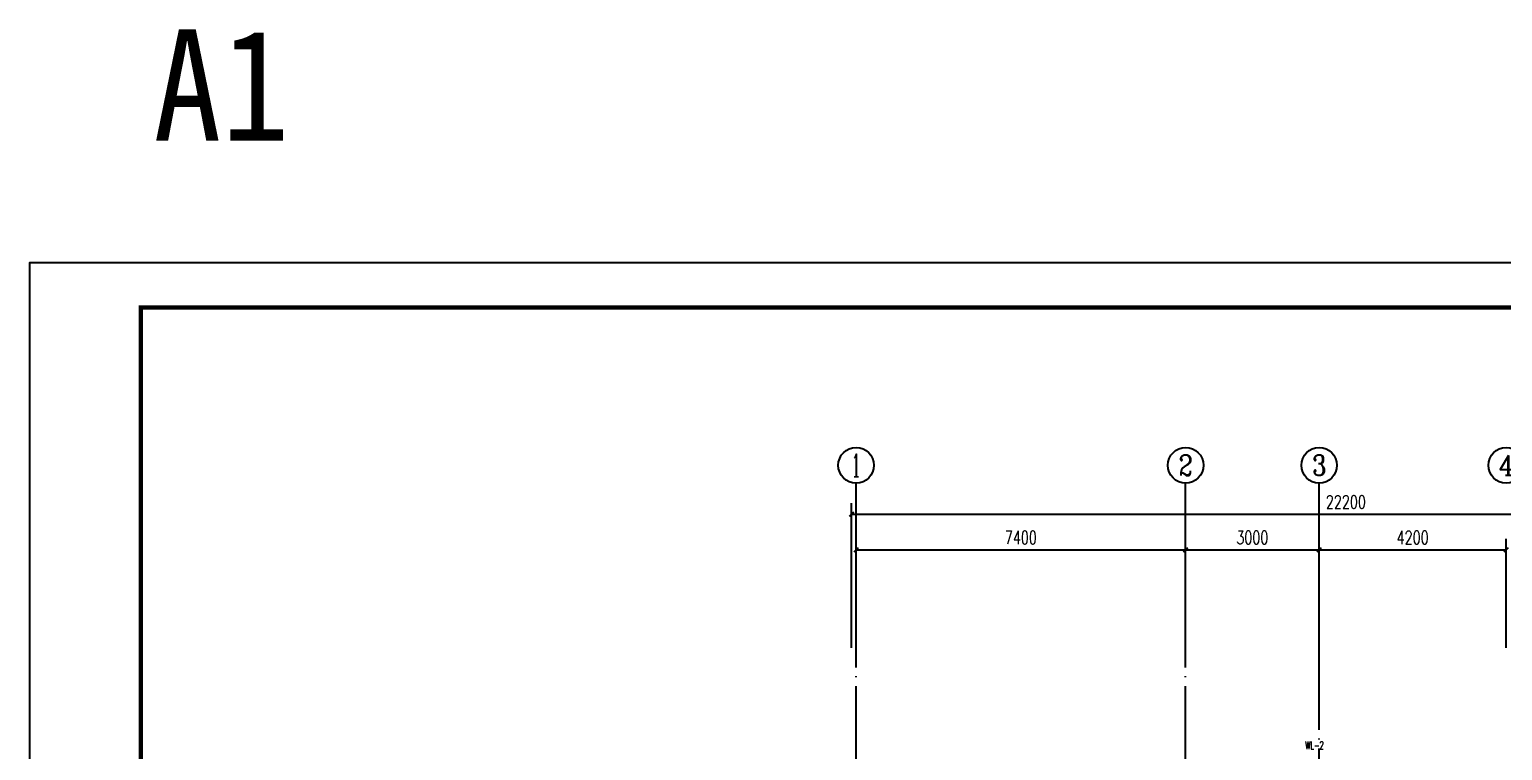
# Model space of a CAD drawing. Extents: x 6128144 to 12201635, y -1670122 to -706096.
# Drawn here: x 6425902 to 6458984, y -722293 to -706096 of the extents above; entities that cross this region are included whole.
import ezdxf
from ezdxf.enums import TextEntityAlignment as Align

# ---------------------------------------------------------------- set-up
doc = ezdxf.new("R2010")
doc.units = 0
doc.header["$LTSCALE"] = 1000
doc.header["$MEASUREMENT"] = 0
doc.linetypes.add('DOTE', pattern=[2.42, 2, -0.2, 0.02, -0.2])
doc.layers.get('0').update_dxf_attribs({"linetype": 'CONTINUOUS'})
doc.layers.get('Defpoints').update_dxf_attribs({"linetype": 'CONTINUOUS'})
for name, color, linetype in [('AXIS', 3, 'CONTINUOUS'), ('AXIS_TEXT', 7, 'CONTINUOUS'), ('DOTE', 252, 'CONTINUOUS'), ('PUB_TITLE', 4, 'CONTINUOUS'), ('TWT_LEAD', 3, 'CONTINUOUS'), ('图名', 15, 'CONTINUOUS')]:
    doc.layers.add(name, color=color, linetype=linetype)
doc.styles.add('_TCH_AXIS', font='COMPLEX', dxfattribs={"bigfont": 'GBCBIG'})
doc.styles.add('_TCH_DIM_T3', font='SIMPLEX', dxfattribs={"width": 0.705882, "bigfont": 'GBCBIG'})
doc.styles.add('COMPLEX', font='COMPLEX')
doc.styles.add('X02W-L0100$0$_TWT_SERIAL', font='SIMPLEX', dxfattribs={"width": 0.8, "height": 3.5, "bigfont": 'HZTXT'})
doc.styles.add('宋体', font='', dxfattribs={"width": 0.7})
doc.styles.get('宋体').set_extended_font_data('SimSun')
doc.dimstyles.new('_TCH_ARCH&&100', dxfattribs={"dimtxt": 297.5, "dimasz": 100, "dimexe": 250, "dimexo": 300, "dimgap": 126.25, "dimtad": 1, "dimdec": 0, "dimzin": 0, "dimdsep": 46, "dimtxsty": '_TCH_DIM_T3', "dimblk": 'ARCHTICK', "dimcen": 0.09, "dimclrt": 7, "dimazin": 2, "dimtfac": 1, "dimtdec": 0, "dimtix": 1, "dimtmove": 2, "dimatfit": 3, "dimfxl": 0, "dimtolj": 1, "dimtzin": 0, "dimarcsym": 0})

# ---------------------------------------------------------------- blocks, each defined once
blk = doc.blocks.new('_AXISO')
blk.add_circle((0, 0), 0.5)
at = {"layer": 'AXIS_TEXT', "style": 'COMPLEX', "width": 1.041667}
blk.add_attdef('A', text='', height=0.56, dxfattribs=at).set_placement((-0.25, -0.28), (0.25, -0.28), align=Align.FIT)
blk = doc.blocks.new('_ArchTick')
at = {"color": 0, "linetype": 'ByBlock', "const_width": 0.4}
blk.add_lwpolyline([(-0.5, -0.5), (0.5, 0.5)], dxfattribs=at)
blk = doc.blocks.new('*D2951')
at = {"layer": 'AXIS', "color": 0, "lineweight": -2}
for p, q in [((6444466, -719985), (6444466, -717535)), ((6451866, -719985), (6451866, -717535)), ((6444466, -717785), (6451866, -717785))]:
    blk.add_line(p, q, dxfattribs=at)
at = {"layer": 'Defpoints', "color": 0}
for p in [(6451866, -717785), (6444466, -720285), (6451866, -720285)]:
    blk.add_point(p, dxfattribs=at)
at = {"layer": 'AXIS', "color": 0, "lineweight": -2, "xscale": 100, "yscale": 100, "zscale": 100, "rotation": 180}
blk.add_blockref('_ArchTick', (6444466, -717785), dxfattribs=at)
at = {"layer": 'AXIS', "color": 0, "lineweight": -2, "xscale": 100, "yscale": 100, "zscale": 100}
blk.add_blockref('_ArchTick', (6451866, -717785), dxfattribs=at)
at = {"layer": 'AXIS', "color": 7, "insert": (6448166, -717510), "char_height": 297.5, "attachment_point": 5, "style": '_TCH_DIM_T3'}
blk.add_mtext('\\A1;7400', dxfattribs=at)
blk = doc.blocks.new('*D2952')
at = {"layer": 'AXIS', "color": 0, "lineweight": -2}
for p, q in [((6451866, -719985), (6451866, -717535)), ((6454866, -719985), (6454866, -717535)), ((6451866, -717785), (6454866, -717785))]:
    blk.add_line(p, q, dxfattribs=at)
at = {"layer": 'Defpoints', "color": 0}
for p in [(6454866, -717785), (6451866, -720285), (6454866, -720285)]:
    blk.add_point(p, dxfattribs=at)
at = {"layer": 'AXIS', "color": 0, "lineweight": -2, "xscale": 100, "yscale": 100, "zscale": 100, "rotation": 180}
blk.add_blockref('_ArchTick', (6451866, -717785), dxfattribs=at)
at = {"layer": 'AXIS', "color": 0, "lineweight": -2, "xscale": 100, "yscale": 100, "zscale": 100}
blk.add_blockref('_ArchTick', (6454866, -717785), dxfattribs=at)
at = {"layer": 'AXIS', "color": 7, "insert": (6453366, -717510), "char_height": 297.5, "attachment_point": 5, "style": '_TCH_DIM_T3'}
blk.add_mtext('\\A1;3000', dxfattribs=at)
blk = doc.blocks.new('*D2953')
at = {"layer": 'AXIS', "color": 0, "lineweight": -2}
for p, q in [((6454866, -719985), (6454866, -717535)), ((6459066, -719985), (6459066, -717535)), ((6454866, -717785), (6459066, -717785))]:
    blk.add_line(p, q, dxfattribs=at)
at = {"layer": 'Defpoints', "color": 0}
for p in [(6459066, -717785), (6454866, -720285), (6459066, -720285)]:
    blk.add_point(p, dxfattribs=at)
at = {"layer": 'AXIS', "color": 0, "lineweight": -2, "xscale": 100, "yscale": 100, "zscale": 100, "rotation": 180}
blk.add_blockref('_ArchTick', (6454866, -717785), dxfattribs=at)
at = {"layer": 'AXIS', "color": 0, "lineweight": -2, "xscale": 100, "yscale": 100, "zscale": 100}
blk.add_blockref('_ArchTick', (6459066, -717785), dxfattribs=at)
at = {"layer": 'AXIS', "color": 7, "insert": (6456966, -717510), "char_height": 297.5, "attachment_point": 5, "style": '_TCH_DIM_T3'}
blk.add_mtext('\\A1;4200', dxfattribs=at)
blk = doc.blocks.new('*D2956')
at = {"layer": 'AXIS', "color": 0, "lineweight": -2}
for p, q in [((6444366, -719985), (6444366, -716735)), ((6466566, -719985), (6466566, -716735)), ((6444366, -716985), (6466566, -716985))]:
    blk.add_line(p, q, dxfattribs=at)
at = {"layer": 'Defpoints', "color": 0}
for p in [(6466566, -716985), (6444366, -720285), (6466566, -720285)]:
    blk.add_point(p, dxfattribs=at)
at = {"layer": 'AXIS', "color": 0, "lineweight": -2, "xscale": 100, "yscale": 100, "zscale": 100, "rotation": 180}
blk.add_blockref('_ArchTick', (6444366, -716985), dxfattribs=at)
at = {"layer": 'AXIS', "color": 0, "lineweight": -2, "xscale": 100, "yscale": 100, "zscale": 100}
blk.add_blockref('_ArchTick', (6466566, -716985), dxfattribs=at)
at = {"layer": 'AXIS', "color": 7, "insert": (6455466, -716710), "char_height": 297.5, "attachment_point": 5, "style": '_TCH_DIM_T3'}
blk.add_mtext('\\A1;22200', dxfattribs=at)

msp = doc.modelspace()

# ---------------------------------------------------------------- linework, layer by layer
at = {"layer": 'AXIS', "color": 0}
for p, q in [((6444466.5, -720285.3), (6444466.5, -716285.3)), ((6451866.5, -720285.3), (6451866.5, -716285.3)), ((6454866.5, -720285.3), (6454866.5, -716285.3))]:
    msp.add_line(p, q, dxfattribs=at)
at = {"layer": 'DOTE', "linetype": 'DOTE'}
for p, q in [((6444466.5, -739785.3), (6444466.5, -720285.3)), ((6451866.5, -739785.3), (6451866.5, -720285.3)), ((6454866.5, -729085.3), (6454866.5, -720285.3))]:
    msp.add_line(p, q, dxfattribs=at)
at = {"layer": 'PUB_TITLE', "color": 4}
msp.add_lwpolyline([(6425901.6, -753339.6), (6485301.6, -753339.6), (6485301.6, -711339.6), (6425901.6, -711339.6)], close=True, dxfattribs=at)
at = {"layer": 'PUB_TITLE', "color": 4, "const_width": 100}
msp.add_lwpolyline([(6428401.6, -752339.6), (6484301.6, -752339.6), (6484301.6, -712339.6), (6428401.6, -712339.6)], close=True, dxfattribs=at)

# ---------------------------------------------------------------- block references
at = {"layer": 'AXIS', "color": 0}
ref = msp.add_blockref('_AXISO', (6444466.5, -715885.3), dxfattribs=dict(at, xscale=800, yscale=800, zscale=800))
ref.add_attrib('A', '1', dxfattribs={"layer": 'AXIS_TEXT', "color": 0, "height": 514.7, "style": '_TCH_AXIS'}).set_placement((6444356.2, -716142.7), (6444576.8, -716142.7), align=Align.FIT)
ref = msp.add_blockref('_AXISO', (6451866.5, -715885.3), dxfattribs=dict(at, xscale=800, yscale=800, zscale=800))
ref.add_attrib('A', '2', dxfattribs={"layer": 'AXIS_TEXT', "color": 0, "height": 465.9, "style": '_TCH_AXIS'}).set_placement((6451711.2, -716118.3), (6452021.8, -716118.3), align=Align.FIT)
ref = msp.add_blockref('_AXISO', (6454866.5, -715885.3), dxfattribs=dict(at, xscale=800, yscale=800, zscale=800))
ref.add_attrib('A', '3', dxfattribs={"layer": 'AXIS_TEXT', "color": 0, "height": 465.9, "style": '_TCH_AXIS'}).set_placement((6454711.2, -716118.3), (6455021.8, -716118.3), align=Align.FIT)
ref = msp.add_blockref('_AXISO', (6459066.5, -715885.3), dxfattribs=dict(at, xscale=800, yscale=800, zscale=800))
ref.add_attrib('A', '4', dxfattribs={"layer": 'AXIS_TEXT', "color": 0, "height": 445.4, "style": '_TCH_AXIS'}).set_placement((6458896.8, -716108.1), (6459236.2, -716108.1), align=Align.FIT)

# ---------------------------------------------------------------- texts
at = {"layer": 'TWT_LEAD', "color": 7, "style": 'X02W-L0100$0$_TWT_SERIAL', "width": 0.64}
msp.add_text('WL-2', height=175, dxfattribs=at).set_placement((6454553.2, -722261.3))
at = {"layer": '图名', "style": '宋体', "width": 0.9}
msp.add_text('  A1', height=2500, dxfattribs=at).set_placement((6425620.5, -708595.6))

# ---------------------------------------------------------------- dimensions: what is measured, and where the dimension line sits
at = {"layer": 'AXIS', "color": 0}
for p1, p2, distance, picture, middle in [((6444366.5, -720285.3), (6466566.5, -720285.3), 3300, '*D2956', (6455466.5, -716710.3)), ((6444466.5, -720285.3), (6451866.5, -720285.3), 2500, '*D2951', (6448166.5, -717510.3)), ((6451866.5, -720285.3), (6454866.5, -720285.3), 2500, '*D2952', (6453366.5, -717510.3)), ((6454866.5, -720285.3), (6459066.5, -720285.3), 2500, '*D2953', (6456966.5, -717510.3))]:
    dim = msp.add_aligned_dim(p1=p1, p2=p2, distance=distance, dimstyle='_TCH_ARCH&&100', dxfattribs=at)
    dim.commit()
    dim.dimension.update_dxf_attribs({"geometry": picture, "text_midpoint": middle})

doc.saveas('drawing.dxf')
